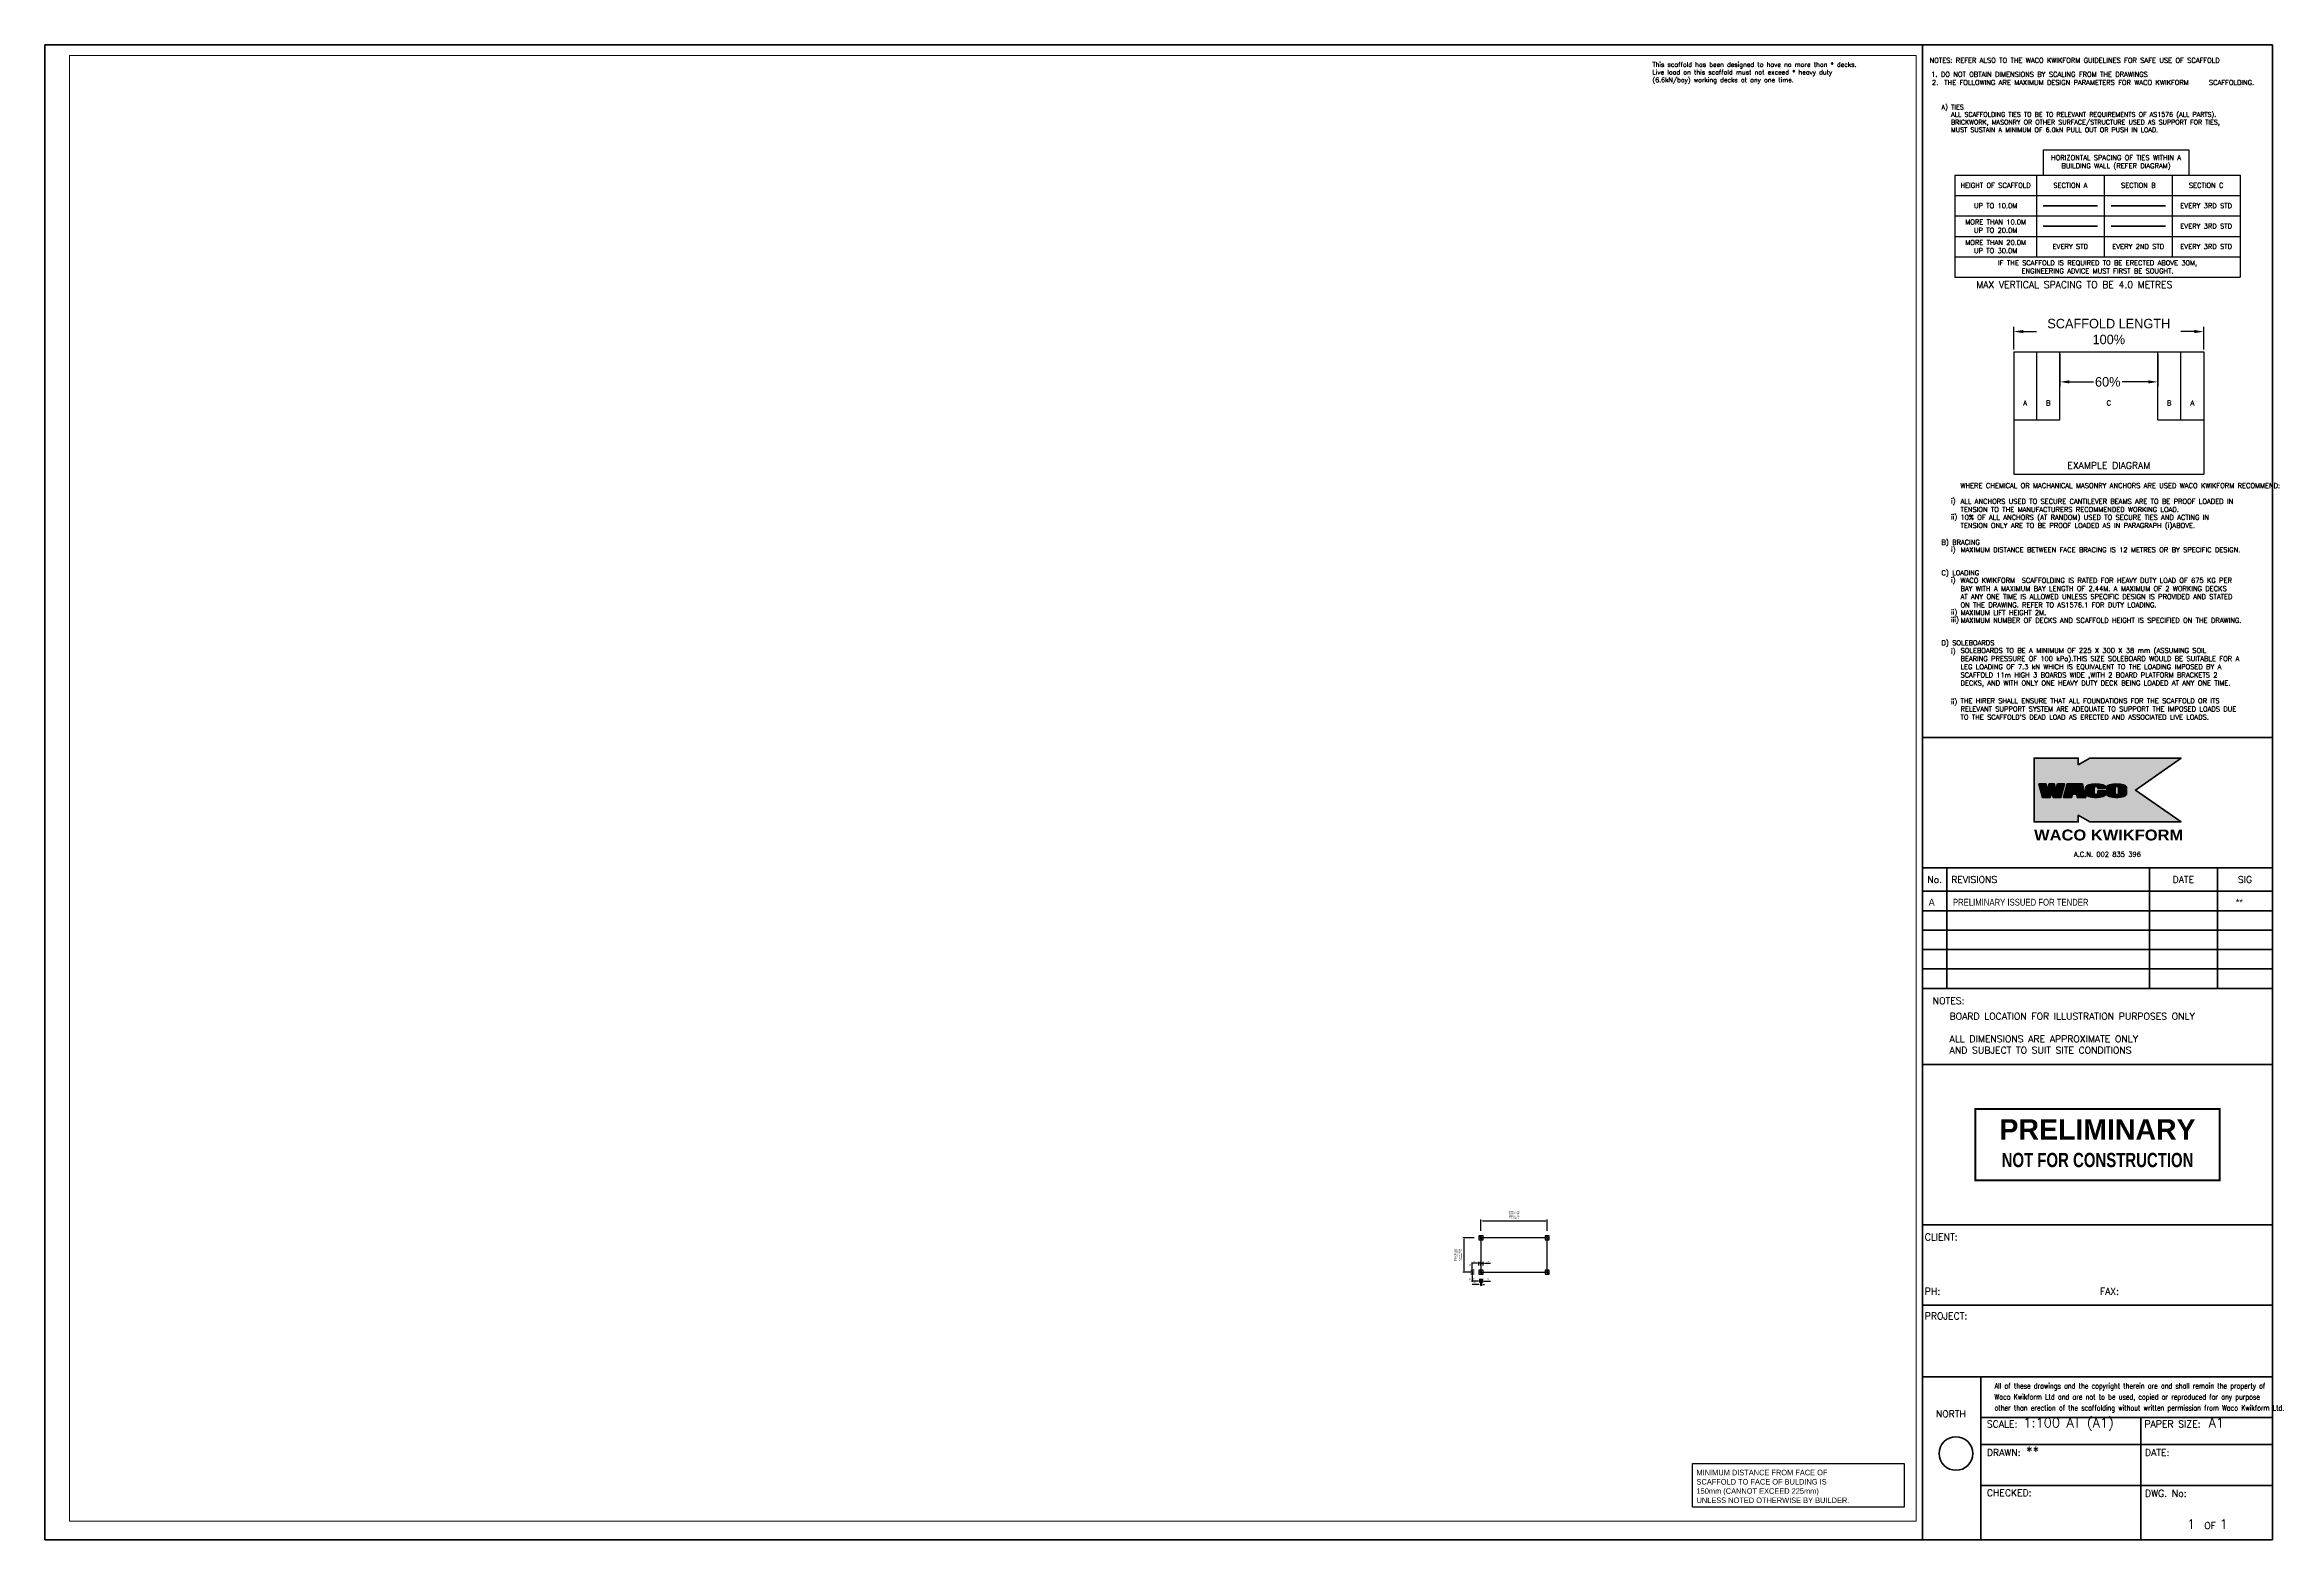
# Paper-space layout 'WACO Kwikform A1 Drawing Sheet' of a CAD drawing. Header units: millimetres. Extents: x 0 to 822, y 0 to 550.
# The model-space entities are those that its viewports show. They can reach past a viewport. Long polylines and large blocks are cut down to what shows.
import ezdxf
from ezdxf.enums import TextEntityAlignment as Align

# ---------------------------------------------------------------- set-up
doc = ezdxf.new("R2010")
doc.units = ezdxf.units.MM
doc.header["$PDMODE"] = 34
doc.header["$PDSIZE"] = -10
doc.linetypes.add('KwikScaf_DASHED', pattern=[3.75, 2.5, -1.25])
doc.layers.get('0').update_dxf_attribs({"linetype": 'CONTINUOUS'})
doc.layers.get('Defpoints').update_dxf_attribs({"linetype": 'CONTINUOUS'})
for name, color, linetype in [('DISTANCE', 3, 'CONTINUOUS'), ('PRELIMINARY', 7, 'CONTINUOUS'), ('RED', 8, 'CONTINUOUS')]:
    doc.layers.add(name, color=color, linetype=linetype)
for name, color, linetype, lineweight in [('Sheet 018', 10, 'CONTINUOUS', 18), ('Sheet 025', 7, 'CONTINUOUS', 25), ('Sheet 035', 5, 'CONTINUOUS', 35), ('Sheet 050', 130, 'CONTINUOUS', 50), ('Sheet 070', 180, 'CONTINUOUS', 70)]:
    doc.layers.add(name, color=color, linetype=linetype, lineweight=lineweight)
doc.layers.add('Viewport', color=7, linetype='CONTINUOUS', plot=False)
doc.styles.add('ARCH', font='archd.shx', dxfattribs={"height": 250})
doc.styles.add('ROMANS', font='romans')
doc.styles.add('STAMP', font='ARIALBD.TTF')
doc.styles.add('WACO', font='ariblk.TTF')
doc.dimstyles.new('ISO-25', dxfattribs={"dimscale": 0, "dimtxt": 250, "dimasz": 250, "dimexe": 125, "dimexo": 125, "dimgap": 125, "dimtad": 1, "dimdec": 0, "dimdsep": 46, "dimtxsty": 'Standard', "dimcen": 250, "dimclrd": 256, "dimclre": 256, "dimclrt": 256, "dimazin": 0, "dimtfac": 1, "dimtdec": 0, "dimtmove": 0, "dimatfit": 3, "dimfxl": 1, "dimlwd": -1, "dimlwe": -1, "dimarcsym": 0})
doc.dimstyles.new('ISO-35', dxfattribs={"dimscale": 0, "dimtxt": 3.5, "dimasz": 3.5, "dimexe": 1.75, "dimexo": 0.875, "dimgap": 0.875, "dimtad": 1, "dimdsep": 46, "dimtxsty": 'Standard', "dimcen": 3.5, "dimadec": 0, "dimazin": 0, "dimtfac": 1, "dimtmove": 2, "dimatfit": 3, "dimfxl": 1, "dimtolj": 1, "dimtzin": 0, "dimarcsym": 0})
pattern_1 = [(0, (0, 0), (0, 0.174625), [0.127, -0.047625]), (90, (0, 0), (-0.174625, 1e-17), [0.127, -0.047625])]

# ---------------------------------------------------------------- blocks, each defined once
blk = doc.blocks.new('REVDES')
at = {"style": 'ARCH'}
for tag, p in [('01', (2.31, 1.87)), ('03', (87.68, 1.87)), ('04', (115.37, 1.87))]:
    blk.add_attdef(tag, p, '', height=2.5, dxfattribs=at)
at = {"style": 'ARCH', "width": 0.85}
blk.add_attdef('02', (11.25, 1.87), '', height=2.5, dxfattribs=at)
blk = doc.blocks.new('PREL')
at = {"layer": 'RED', "const_width": 100}
blk.add_lwpolyline([(6000, 1750), (-6000, 1750), (-6000, -1750), (6000, -1750)], close=True, dxfattribs=at)
at = {"layer": 'RED', "style": 'STAMP'}
blk.add_text('PRELIMINARY', height=1000, dxfattribs=at).set_placement((0, 750), align=Align.MIDDLE)
at = {"layer": 'RED', "style": 'STAMP', "width": 0.75}
blk.add_text('NOT FOR CONSTRUCTION', height=700, dxfattribs=at).set_placement((0, -750), align=Align.MIDDLE)
blk = doc.blocks.new('*D29')
at = {"color": 0, "lineweight": -2}
for p, q in [((724.69, 437.85), (724.69, 446.22)), ((728.19, 444.47), (733.14, 444.47)), ((791.19, 444.47), (786.23, 444.47)), ((794.69, 437.85), (794.69, 446.22))]:
    blk.add_line(p, q, dxfattribs=at)
at = {"color": 0}
for points in [[(728.19, 445.06), (728.19, 443.89), (724.69, 444.47)], [(791.19, 445.06), (791.19, 443.89), (794.69, 444.47)]]:
    blk.add_solid(points, dxfattribs=at)
at = {"layer": 'Defpoints', "color": 0}
for p in [(794.69, 444.47), (724.69, 436.98), (794.69, 436.98)]:
    blk.add_point(p, dxfattribs=at)
at = {"color": 0, "insert": (759.69, 444.47), "char_height": 3.5, "attachment_point": 5}
blk.add_mtext('\\A1;SCAFFOLD LENGTH\\P100%', dxfattribs=at)
blk = doc.blocks.new('*D30')
at = {"color": 0, "lineweight": -2}
for p, q in [((741.69, 436.1), (741.69, 424.21)), ((777.69, 436.1), (777.69, 424.21)), ((745.19, 425.96), (754.05, 425.96)), ((774.19, 425.96), (764.55, 425.96))]:
    blk.add_line(p, q, dxfattribs=at)
at = {"color": 0}
for points in [[(745.19, 426.54), (745.19, 425.38), (741.69, 425.96)], [(774.19, 426.54), (774.19, 425.38), (777.69, 425.96)]]:
    blk.add_solid(points, dxfattribs=at)
at = {"layer": 'Defpoints', "color": 0}
for p in [(741.69, 436.98), (777.69, 436.98), (777.69, 425.96)]:
    blk.add_point(p, dxfattribs=at)
at = {"color": 0, "insert": (759.3, 425.96), "char_height": 3.5, "attachment_point": 5}
blk.add_mtext('\\A1;60%', dxfattribs=at)
blk = doc.blocks.new('REVISED TITLE')
at = {"layer": 'Sheet 025', "style": 'ROMANS'}
for s, p in [('CLIENT:', (-128.05, 110.15)), ('PH:', (-128.05, 90.15)), ('FAX:', (-63.6, 90.15)), ('PROJECT:', (-128.05, 81.06)), ('SCALE:', (-105.19, 41.33)), ('PAPER SIZE:', (-47.19, 41.33)), ('DRAWN:', (-105.19, 30.85)), ('DATE:', (-46.99, 30.85)), ('CHECKED:', (-105.19, 16.04)), ('DWG. No:', (-46.99, 15.86)), ('OF', (-25.18, 3.98))]:
    blk.add_text(s, height=2.5, dxfattribs=at).set_placement(p)
at = {"layer": 'Sheet 035', "style": 'ROMANS'}
for tag, p in [('CLIENT_CONTACT', (-110.61, 110.15)), ('COMPANY', (-110.61, 105.15)), ('ADDRESS_STREET', (-110.61, 100.15)), ('CITY', (-110.61, 95.15)), ('PHONE_NO.', (-110.61, 90.15)), ('FAX_NO.', (-46.16, 90.15)), ('PROJECT_TITLE:', (-110.61, 81.06)), ('PROJECT_DESCRIPTION', (-110.61, 76.06)), ('PROJECT_DESCRIPTION_2', (-110.61, 71.06)), ('PROJECT_DESCRIPTION_3', (-110.61, 66.06)), ('PROJECT_DESCRIPTION_4', (-110.61, 61.06)), ('SCALE', (-91.76, 41.33)), ('PAPER_SIZE', (-23.56, 41.33)), ('DRAFTSMAN', (-90.76, 30.85)), ('DATE', (-35.55, 30.85)), ('DWG_NO', (-46.15, 9.93))]:
    blk.add_attdef(tag, p, '', height=3.5, dxfattribs=at)
for tag, p in [('PAGE_NO.', (-30.05, 3.98)), ('OF_PAGES.', (-18.05, 3.98))]:
    blk.add_attdef(tag, text='', height=3.5, dxfattribs=at).set_placement(p, align=Align.CENTER)
blk = doc.blocks.new('WACO LOGO')
h = blk.add_hatch()
h.set_pattern_fill('ANGLE', color=140, scale=0.025, style=0)
h.set_pattern_definition(pattern_1)
h.paths.add_polyline_path([(493.69, 275.27), (494.27, 273.1), (497.09, 273.1), (498.42, 278.06), (495.82, 278.06), (495.23, 275.87), (494.64, 278.06), (492.73, 278.06), (492.14, 275.87), (491.55, 278.06), (488.96, 278.06), (490.29, 273.1), (493.11, 273.1)])
h = blk.add_hatch()
h.set_pattern_fill('ANGLE', color=140, scale=0.025, style=0)
h.set_pattern_definition(pattern_1)
h.paths.add_polyline_path([(504.96, 278.06), (499.32, 278.06), (497.99, 273.1), (501.01, 273.1), (501.33, 274.31), (502.79, 274.31), (503.11, 273.1), (506.29, 273.1)])
h.paths.add_polyline_path([(502.14, 276.71), (502.6, 274.99), (501.68, 274.99)], flags=16)
h = blk.add_hatch()
h.set_pattern_fill('ANGLE', color=140, scale=0.025, style=0)
h.set_pattern_definition(pattern_1)
edge = h.paths.add_edge_path()
edge.add_ellipse((509.97, 276.84), major_axis=(-0.658, 0), ratio=0.455652, start_angle=180, end_angle=360, ccw=False)
edge.add_line((510.63, 276.84), (510.63, 276.42))
edge.add_line((510.63, 276.42), (513.49, 276.42))
edge.add_line((513.49, 276.42), (513.49, 276.96))
edge.add_ellipse((509.88, 276.96), major_axis=(-3.61, 0), ratio=0.304653, start_angle=180, end_angle=360)
edge.add_line((506.27, 276.96), (506.27, 274.2))
edge.add_ellipse((509.88, 274.2), major_axis=(-3.61, 0), ratio=0.304653, start_angle=0, end_angle=180)
edge.add_line((513.49, 274.2), (513.49, 275.5))
edge.add_line((513.49, 275.5), (510.63, 275.5))
edge.add_line((510.63, 275.5), (510.63, 274.44))
edge.add_ellipse((509.97, 274.48), major_axis=(-0.658, 0), ratio=0.455652, start_angle=0, end_angle=180, ccw=False)
edge.add_line((509.31, 274.48), (509.31, 276.88))
h = blk.add_hatch()
h.set_pattern_fill('ANGLE', color=140, scale=0.025, style=0)
h.set_pattern_definition(pattern_1)
edge = h.paths.add_edge_path()
edge.add_ellipse((517.56, 276.96), major_axis=(-3.61, 0), ratio=0.304653, start_angle=180, end_angle=360)
edge.add_line((513.95, 276.96), (513.95, 274.2))
edge.add_ellipse((517.56, 274.2), major_axis=(-3.61, 0), ratio=0.304653, start_angle=0, end_angle=180)
edge.add_line((521.17, 274.2), (521.17, 276.96))
edge = h.paths.add_edge_path(flags=16)
edge.add_ellipse((517.65, 276.84), major_axis=(-0.658, 0), ratio=0.455652, start_angle=180, end_angle=360, ccw=False)
edge.add_line((518.31, 276.84), (518.31, 274.44))
edge.add_ellipse((517.65, 274.48), major_axis=(-0.658, 0), ratio=0.455652, start_angle=0, end_angle=180, ccw=False)
edge.add_line((517, 274.48), (517, 276.88))
at = {"layer": 'Sheet 070'}
h = blk.add_hatch(color=51, dxfattribs=at)
h.paths.add_polyline_path([(501.68, 274.99), (502.6, 274.99), (502.14, 276.71)], flags=0)
h.paths.add_polyline_path([(506.29, 273.1), (504.96, 278.06), (499.32, 278.06), (497.99, 273.1), (501.01, 273.1), (501.33, 274.31), (502.79, 274.31), (503.11, 273.1)], flags=16)
h.paths.add_polyline_path([(490.29, 273.1), (488.96, 278.06), (491.55, 278.06), (492.14, 275.87), (492.73, 278.06), (494.64, 278.06), (495.23, 275.87), (495.82, 278.06), (498.42, 278.06), (497.09, 273.1), (494.27, 273.1), (493.69, 275.27), (493.11, 273.1)], flags=16)
h.paths.add_polyline_path([(503.44, 285.06), (503.44, 287.56), (487.19, 287.56), (487.19, 264.06), (503.44, 264.06), (503.44, 266.56), (507.77, 264.06), (541.27, 264.06), (524.49, 275.81), (541.27, 287.56), (507.77, 287.56)])
edge = h.paths.add_edge_path(flags=16)
edge.add_line((510.63, 274.48), (510.63, 275.5))
edge.add_line((510.63, 275.5), (513.49, 275.5))
edge.add_line((513.49, 275.5), (513.49, 274.2))
edge.add_ellipse((509.88, 274.2), major_axis=(-3.61, 0), ratio=0.304653, start_angle=0, end_angle=180, ccw=False)
edge.add_line((506.27, 274.2), (506.27, 276.96))
edge.add_ellipse((509.88, 276.96), major_axis=(-3.61, 0), ratio=0.304653, start_angle=180, end_angle=360, ccw=False)
edge.add_line((513.49, 276.96), (513.49, 276.42))
edge.add_line((513.49, 276.42), (510.63, 276.42))
edge.add_line((510.63, 276.42), (510.63, 276.84))
edge.add_ellipse((509.97, 276.84), major_axis=(-0.658, 0), ratio=0.455652, start_angle=180, end_angle=360)
edge.add_line((509.31, 276.84), (509.31, 274.48))
edge.add_ellipse((509.97, 274.48), major_axis=(-0.658, 0), ratio=0.455652, start_angle=0, end_angle=180)
edge = h.paths.add_edge_path(flags=16)
edge.add_ellipse((517.56, 274.2), major_axis=(-3.61, 0), ratio=0.304653, start_angle=0, end_angle=180, ccw=False)
edge.add_line((513.95, 274.2), (513.95, 276.96))
edge.add_ellipse((517.56, 276.96), major_axis=(-3.61, 0), ratio=0.304653, start_angle=180, end_angle=360, ccw=False)
edge.add_line((521.17, 276.96), (521.17, 274.2))
edge = h.paths.add_edge_path(flags=0)
edge.add_line((517, 276.84), (517, 274.48))
edge.add_ellipse((517.65, 274.48), major_axis=(-0.658, 0), ratio=0.455652, start_angle=0, end_angle=180)
edge.add_line((518.31, 274.48), (518.31, 276.84))
edge.add_ellipse((517.65, 276.84), major_axis=(-0.658, 0), ratio=0.455652, start_angle=180, end_angle=360)
for p, q in [((506.27, 276.96), (506.27, 274.2)), ((509.31, 276.84), (509.31, 274.48)), ((510.63, 276.84), (510.63, 276.42)), ((510.63, 276.42), (513.49, 276.42)), ((513.49, 276.42), (513.49, 276.96)), ((513.95, 276.96), (513.95, 274.2)), ((517, 276.84), (517, 274.48)), ((518.31, 276.84), (518.31, 274.48)), ((521.17, 274.2), (521.17, 276.96))]:
    blk.add_line(p, q, dxfattribs=at)
at = {"layer": 'Sheet 070', "color": 7}
blk.add_lwpolyline([(503.44, 285.06), (503.44, 287.56), (487.19, 287.56), (487.19, 264.06), (503.44, 264.06), (503.44, 266.56), (507.77, 264.06), (541.27, 264.06), (524.49, 275.81), (541.27, 287.56), (507.77, 287.56)], close=True, dxfattribs=at)
at = {"layer": 'Sheet 070'}
for points in [[(490.29, 273.1), (488.96, 278.06), (491.55, 278.06), (492.14, 275.87), (492.73, 278.06), (494.64, 278.06), (495.23, 275.87), (495.82, 278.06), (498.42, 278.06), (497.09, 273.1), (494.27, 273.1), (493.69, 275.27), (493.11, 273.1), (490.29, 273.1)], [(506.29, 273.1), (504.96, 278.06), (499.32, 278.06), (497.99, 273.1), (501.01, 273.1), (501.33, 274.31), (502.79, 274.31), (503.11, 273.1)], [(501.68, 274.99), (502.6, 274.99), (502.14, 276.71)]]:
    blk.add_lwpolyline(points, close=True, dxfattribs=at)
blk.add_lwpolyline([(510.63, 274.48), (510.63, 275.5), (513.49, 275.5), (513.49, 274.2)], dxfattribs=at)
for centre, major_axis, ratio in [((509.88, 276.96), (-3.61, 0), 0.304653), ((509.97, 276.84), (-0.658, 0), 0.455652), ((517.56, 276.96), (-3.61, 0), 0.304653), ((517.65, 276.84), (-0.658, 0), 0.455652)]:
    blk.add_ellipse(centre, major_axis=major_axis, ratio=ratio, start_param=3.141593, end_param=6.283185, dxfattribs=at)
at = {"layer": 'Sheet 070', "extrusion": (0, 0, -1)}
for centre, major_axis, ratio in [((509.88, 274.2), (-3.61, 0), 0.304653), ((509.97, 274.48), (-0.658, 0), 0.455652), ((517.56, 274.2), (-3.61, 0), 0.304653), ((517.65, 274.48), (-0.658, 0), 0.455652)]:
    blk.add_ellipse(centre, major_axis=major_axis, ratio=ratio, start_param=3.141593, end_param=6.283185, dxfattribs=at)
blk = doc.blocks.new('*D39')
for p, q in [((47707, 8018), (47286, 8018)), ((47336, 6802), (47336, 7968)), ((47707, 6752), (47286, 6752))]:
    blk.add_line(p, q)
for points in [[(47328, 7968), (47344, 7968), (47336, 8018)], [(47328, 6802), (47344, 6802), (47336, 6752)]]:
    blk.add_solid(points)
at = {"layer": 'Defpoints', "color": 0}
for p in [(47336, 8018), (47757, 8018), (47757, 6752)]:
    blk.add_point(p, dxfattribs=at)
at = {"insert": (47116, 7385), "char_height": 100, "attachment_point": 5, "rotation": 90}
blk.add_mtext('{\\H0.48x;10 Boards 2438\\P7 Boards 1825\\P5 Boards 1266\\P3 Boards 758}', dxfattribs=at)
blk = doc.blocks.new('*D40')
for p, q in [((47957, 8268), (47957, 8689)), ((48007, 8639), (50345, 8639)), ((50395, 8268), (50395, 8689))]:
    blk.add_line(p, q)
for points in [[(48007, 8647), (48007, 8631), (47957, 8639)], [(50345, 8647), (50345, 8631), (50395, 8639)]]:
    blk.add_solid(points)
at = {"layer": 'Defpoints', "color": 0}
for p in [(50395, 8639), (47957, 8218), (50395, 8218)]:
    blk.add_point(p, dxfattribs=at)
at = {"insert": (49176, 8859), "char_height": 100, "attachment_point": 5}
blk.add_mtext('{\\H0.48x;2438 Centers\\P1825 Centers\\P1266 Centers\\P758 Centers}', dxfattribs=at)
blk = doc.blocks.new('*D41')
for p, q in [((47907, 7080), (47857, 7080)), ((47957, 7002), (47957, 7130)), ((47957, 7080), (48032, 7080)), ((48032, 7002), (48032, 7130)), ((48082, 7080), (48312, 7080))]:
    blk.add_line(p, q)
for points in [[(47907, 7088), (47907, 7071), (47957, 7080)], [(48082, 7088), (48082, 7071), (48032, 7080)]]:
    blk.add_solid(points)
at = {"layer": 'Defpoints', "color": 0}
for p in [(47957, 6952), (48032, 7080), (48032, 6952)]:
    blk.add_point(p, dxfattribs=at)
at = {"insert": (48222, 7154), "char_height": 100, "attachment_point": 5}
blk.add_mtext('{\\H0.48x;75}', dxfattribs=at)
blk = doc.blocks.new('*D42')
for p, q in [((47832, 7080), (47602, 7080)), ((47882, 7002), (47882, 7130)), ((47957, 7080), (47882, 7080)), ((47957, 7002), (47957, 7130)), ((48007, 7080), (48057, 7080))]:
    blk.add_line(p, q)
for points in [[(47832, 7088), (47832, 7071), (47882, 7080)], [(48007, 7088), (48007, 7071), (47957, 7080)]]:
    blk.add_solid(points)
at = {"layer": 'Defpoints', "color": 0}
for p in [(47882, 7080), (47882, 6952), (47957, 6952)]:
    blk.add_point(p, dxfattribs=at)
at = {"insert": (47692, 7154), "char_height": 100, "attachment_point": 5}
blk.add_mtext('{\\H0.48x;75}', dxfattribs=at)
blk = doc.blocks.new('*D43')
for p, q in [((47707, 6827), (47579, 6827)), ((47707, 6752), (47579, 6752)), ((47629, 6877), (47629, 7107)), ((47629, 6752), (47629, 6827)), ((47629, 6702), (47629, 6652))]:
    blk.add_line(p, q)
for points in [[(47621, 6877), (47638, 6877), (47629, 6827)], [(47621, 6702), (47638, 6702), (47629, 6752)]]:
    blk.add_solid(points)
at = {"layer": 'Defpoints', "color": 0}
for p in [(47629, 6827), (47757, 6827), (47757, 6752)]:
    blk.add_point(p, dxfattribs=at)
at = {"insert": (47555, 7017), "char_height": 100, "attachment_point": 5, "rotation": 90}
blk.add_mtext('{\\H0.48x;75}', dxfattribs=at)
blk = doc.blocks.new('*D44')
for p, q in [((47707, 6752), (47579, 6752)), ((47707, 6677), (47579, 6677)), ((47629, 6802), (47629, 6852)), ((47629, 6752), (47629, 6677)), ((47629, 6627), (47629, 6397))]:
    blk.add_line(p, q)
for points in [[(47621, 6802), (47638, 6802), (47629, 6752)], [(47621, 6627), (47638, 6627), (47629, 6677)]]:
    blk.add_solid(points)
at = {"layer": 'Defpoints', "color": 0}
for p in [(47629, 6677), (47757, 6752), (47757, 6677)]:
    blk.add_point(p, dxfattribs=at)
at = {"insert": (47555, 6487), "char_height": 100, "attachment_point": 5, "rotation": 90}
blk.add_mtext('{\\H0.48x;75}', dxfattribs=at)
blk = doc.blocks.new('*D45')
for p, q in [((47931, 6425), (47881, 6425)), ((47981, 6502), (47981, 6375)), ((47981, 6425), (48008, 6425)), ((48008, 6502), (48008, 6375)), ((48058, 6425), (48308, 6425))]:
    blk.add_line(p, q)
for points in [[(47931, 6433), (47931, 6416), (47981, 6425)], [(48058, 6433), (48058, 6416), (48008, 6425)]]:
    blk.add_solid(points)
at = {"layer": 'Defpoints', "color": 0}
for p in [(47981, 6552), (48008, 6552), (48008, 6425)]:
    blk.add_point(p, dxfattribs=at)
at = {"insert": (48222, 6499), "char_height": 100, "attachment_point": 5}
blk.add_mtext('{\\H0.48x;30}', dxfattribs=at)
blk = doc.blocks.new('*D46')
for p, q in [((47853, 6425), (47606, 6425)), ((47903, 6502), (47903, 6375)), ((47933, 6425), (47903, 6425)), ((47933, 6501), (47933, 6375)), ((47983, 6425), (48033, 6425))]:
    blk.add_line(p, q)
for points in [[(47853, 6433), (47853, 6416), (47903, 6425)], [(47983, 6433), (47983, 6416), (47933, 6425)]]:
    blk.add_solid(points)
at = {"layer": 'Defpoints', "color": 0}
for p in [(47903, 6552), (47903, 6425), (47933, 6551)]:
    blk.add_point(p, dxfattribs=at)
at = {"insert": (47692, 6499), "char_height": 100, "attachment_point": 5}
blk.add_mtext('{\\H0.48x;30}', dxfattribs=at)
blk = doc.blocks.new('*D47')
for p, q in [((47883, 6297), (47632, 6297)), ((47933, 6375), (47933, 6247)), ((47981, 6297), (47933, 6297)), ((47981, 6374), (47981, 6247)), ((48031, 6297), (48081, 6297))]:
    blk.add_line(p, q)
for points in [[(47883, 6306), (47883, 6289), (47933, 6297)], [(48031, 6306), (48031, 6289), (47981, 6297)]]:
    blk.add_solid(points)
at = {"layer": 'Defpoints', "color": 0}
for p in [(47933, 6425), (47933, 6297), (47981, 6424)]:
    blk.add_point(p, dxfattribs=at)
at = {"insert": (47722, 6371), "char_height": 100, "attachment_point": 5}
blk.add_mtext('{\\H0.48x;48}', dxfattribs=at)

msp = doc.modelspace()

# ---------------------------------------------------------------- linework, layer by layer
for p, q in [((47937.4, 8032.4), (47905.7, 8022.8)), ((47937.4, 8003.8), (47905.7, 8013.4)), ((47942.3, 8037.4), (47952, 8069)), ((47942.3, 7998.9), (47952, 7967.2)), ((47971, 8037.4), (47961.3, 8069)), ((47971, 7998.9), (47961.3, 7967.2)), ((47975.9, 8032.4), (48007.6, 8022.8)), ((47975.9, 8003.8), (48007.6, 8013.4)), ((50375.4, 8032.4), (50343.7, 8022.8)), ((50375.4, 8003.8), (50343.7, 8013.4)), ((50380.3, 8037.4), (50390, 8069)), ((50380.3, 7998.9), (50390, 7967.2)), ((50409, 8037.4), (50399.3, 8069)), ((50409, 7998.9), (50399.3, 7967.2)), ((50413.9, 8032.4), (50445.6, 8022.8)), ((50413.9, 8003.8), (50445.6, 8013.4)), ((47937.4, 6766.4), (47905.7, 6756.8)), ((47937.4, 6737.8), (47905.7, 6747.4)), ((47942.3, 6771.4), (47952, 6803)), ((47942.3, 6732.9), (47952, 6701.2)), ((47971, 6771.4), (47961.3, 6803)), ((47971, 6732.9), (47961.3, 6701.2)), ((47975.9, 6766.4), (48007.6, 6756.8)), ((47975.9, 6737.8), (48007.6, 6747.4)), ((50375.4, 6766.4), (50343.7, 6756.8)), ((50375.4, 6737.8), (50343.7, 6747.4)), ((50380.3, 6771.4), (50390, 6803)), ((50380.3, 6732.9), (50390, 6701.2)), ((50409, 6771.4), (50399.3, 6803)), ((50409, 6732.9), (50399.3, 6701.2)), ((50413.9, 6766.4), (50445.6, 6756.8)), ((50413.9, 6737.8), (50445.6, 6747.4))]:
    msp.add_line(p, q)
for points in [[(47881.6, 7943.1), (48031.6, 7943.1), (48031.6, 8093.1), (47881.6, 8093.1)], [(50319.6, 7943.1), (50469.6, 7943.1), (50469.6, 8093.1), (50319.6, 8093.1)], [(47881.6, 6677.1), (48031.6, 6677.1), (48031.6, 6827.1), (47881.6, 6827.1)], [(50319.6, 6677.1), (50469.6, 6677.1), (50469.6, 6827.1), (50319.6, 6827.1)]]:
    msp.add_lwpolyline(points, close=True)
at = {"linetype": 'KwikScaf_DASHED'}
msp.add_lwpolyline([(47956.6, 8018.1), (47956.6, 6752.1), (50394.6, 6752.1), (50394.6, 8018.1)], close=True, dxfattribs=at)
for centre in [(47956.6, 8018.1), (50394.6, 8018.1), (47956.6, 6752.1), (50394.6, 6752.1)]:
    msp.add_circle(centre, 24)
for centre, start, end in [((47907.5, 8018.1), 110.907045, 249.092955), ((47956.6, 8067.2), 20.907045, 159.092955), ((47956.6, 7969), 200.907045, 339.092955), ((48005.8, 8018.1), 290.907045, 69.092955), ((50345.5, 8018.1), 110.907045, 249.092955), ((50394.6, 8067.2), 20.907045, 159.092955), ((50394.6, 7969), 200.907045, 339.092955), ((50443.8, 8018.1), 290.907045, 69.092955), ((47907.5, 6752.1), 110.907045, 249.092955), ((47956.6, 6801.2), 20.907045, 159.092955), ((47956.6, 6703), 200.907045, 339.092955), ((48005.8, 6752.1), 290.907045, 69.092955), ((50345.5, 6752.1), 110.907045, 249.092955), ((50394.6, 6801.2), 20.907045, 159.092955), ((50394.6, 6703), 200.907045, 339.092955), ((50443.8, 6752.1), 290.907045, 69.092955)]:
    msp.add_arc(centre, 5, start, end)

# ---------------------------------------------------------------- dimensions: what is measured, and where the dimension line sits
dim = msp.add_linear_dim(base=(50394.6, 8638.9), p1=(47956.6, 8218.1), p2=(50394.6, 8218.1), text='{\\H0.48x;2438 Centers\\P1825 Centers\\P1266 Centers\\P758 Centers}', dimstyle='ISO-25', override={"dimscale": 1, "dimtxt": 100, "dimasz": 50, "dimexe": 50, "dimexo": 50, "dimgap": 50})
dim.commit()
dim.dimension.update_dxf_attribs({"geometry": '*D40', "text_midpoint": (49175.6, 8858.9)})
dim = msp.add_linear_dim(base=(47335.9, 8018.1), p1=(47756.6, 6752.1), p2=(47756.6, 8018.1), angle=90, text='{\\H0.48x;10 Boards 2438\\P7 Boards 1825\\P5 Boards 1266\\P3 Boards 758}', dimstyle='ISO-25', override={"dimscale": 1, "dimtxt": 100, "dimasz": 50, "dimexe": 50, "dimexo": 50, "dimgap": 50})
dim.commit()
dim.dimension.update_dxf_attribs({"geometry": '*D39', "text_midpoint": (47115.9, 7385.1)})
for base, p1, p2, angle, text, picture, middle in [((47629.2, 6827.1), (47756.6, 6752.1), (47756.6, 6827.1), 90, '{\\H0.48x;75}', '*D43', (47629.2, 7017.1)), ((47629.2, 6677.1), (47756.6, 6752.1), (47756.6, 6677.1), 270, '{\\H0.48x;75}', '*D44', (47629.2, 6487.1)), ((47881.6, 7079.5), (47956.6, 6952.1), (47881.6, 6952.1), 180, '{\\H0.48x;75}', '*D42', (47691.6, 7079.5)), ((47902.5, 6424.7), (47932.6, 6551.2), (47902.5, 6552.1), 180, '{\\H0.48x;30}', '*D46', (47691.6, 6424.7)), ((47932.6, 6297.3), (47980.6, 6423.8), (47932.6, 6424.7), 180, '{\\H0.48x;48}', '*D47', (47721.8, 6297.3))]:
    dim = msp.add_linear_dim(base=base, p1=p1, p2=p2, angle=angle, text=text, dimstyle='ISO-25', override={"dimscale": 1, "dimtxt": 100, "dimasz": 50, "dimexe": 50, "dimexo": 50, "dimgap": 50})
    dim.commit()
    dim.dimension.update_dxf_attribs({"geometry": picture, "text_midpoint": middle, "dimtype": 160})
for base, p1, p2, text, picture, middle in [((48031.6, 7079.5), (47956.6, 6952.1), (48031.6, 6952.1), '{\\H0.48x;75}', '*D41', (48221.6, 7079.5)), ((48007.6, 6424.7), (47980.6, 6552.1), (48007.6, 6552.1), '{\\H0.48x;30}', '*D45', (48221.6, 6424.7))]:
    dim = msp.add_linear_dim(base=base, p1=p1, p2=p2, text=text, dimstyle='ISO-25', override={"dimscale": 1, "dimtxt": 100, "dimasz": 50, "dimexe": 50, "dimexo": 50, "dimgap": 50})
    dim.commit()
    dim.dimension.update_dxf_attribs({"geometry": picture, "text_midpoint": middle, "dimtype": 160})

psp = doc.layouts.new('WACO Kwikform A1 Drawing Sheet')

# ---------------------------------------------------------------- linework, layer by layer
at = {"layer": 'DISTANCE'}
psp.add_lwpolyline([(606.423, 28.066), (684.365, 28.066), (684.365, 11.949), (606.423, 11.949)], close=True, dxfattribs=at)
at = {"layer": 'Sheet 025', "color": 7}
for p, q in [((735.533, 511.3), (789.189, 511.3)), ((735.533, 511.3), (735.533, 502.002)), ((789.189, 511.3), (789.189, 502.002)), ((703.04, 502.002), (808.04, 502.002)), ((703.04, 502.002), (703.04, 464.502)), ((733.04, 502.002), (733.04, 472.002)), ((758.04, 502.002), (758.04, 472.002)), ((783.04, 502.002), (783.04, 472.002)), ((808.04, 502.002), (808.04, 464.502)), ((703.04, 494.502), (808.04, 494.502)), ((703.04, 487.002), (808.04, 487.002)), ((703.04, 479.502), (808.04, 479.502)), ((703.04, 472.002), (808.04, 472.002)), ((703.04, 464.502), (808.04, 464.502)), ((724.685, 436.977), (724.685, 391.977)), ((724.685, 436.977), (794.685, 436.977)), ((733.185, 411.977), (733.185, 436.977)), ((741.685, 411.977), (741.685, 436.977)), ((777.685, 411.977), (777.685, 436.977)), ((786.185, 411.977), (786.185, 436.977)), ((794.685, 436.977), (794.685, 391.977)), ((724.685, 411.977), (741.685, 411.977)), ((777.685, 411.977), (794.685, 411.977)), ((724.685, 391.977), (794.685, 391.977))]:
    psp.add_line(p, q, dxfattribs=at)
at = {"layer": 'Sheet 050', "color": 7}
for p, q in [((700.13, 202.862), (700.13, 247.241)), ((774.636, 202.862), (774.636, 247.241)), ((799.636, 202.862), (799.636, 247.241)), ((691.08, 238.562), (820, 238.562)), ((691.08, 231.422), (820, 231.422)), ((691.08, 224.282), (820, 224.282)), ((691.08, 217.142), (820, 217.142)), ((691.08, 210.002), (820, 210.002)), ((712.537, 45), (820, 45)), ((771.5, 0), (771.5, 45)), ((712.537, 35), (820, 35)), ((712.537, 20), (820, 20))]:
    psp.add_line(p, q, dxfattribs=at)
at = {"layer": 'Sheet 070', "color": 7}
for p, q in [((0, 550), (820, 550)), ((0, 0), (0, 550)), ((691.08, 550), (691.08, 0)), ((820, 550), (820, 0)), ((735.54, 490.752), (755.54, 490.752)), ((760.54, 490.752), (780.54, 490.752)), ((735.54, 483.252), (755.54, 483.252)), ((760.54, 483.252), (780.54, 483.252)), ((691.08, 295.143), (820, 295.143)), ((691.08, 247.241), (820, 247.241)), ((691.08, 202.862), (820, 202.862)), ((691.08, 174.812), (820, 174.812)), ((691.095, 115.865), (820, 115.865)), ((691.095, 86.347), (820, 86.347)), ((691.08, 60), (820, 60)), ((712.537, -0.18), (712.537, 59.82)), ((820, 0), (0, 0))]:
    psp.add_line(p, q, dxfattribs=at)
psp.add_circle((703.412, 31.743), 6.188, dxfattribs=at)

# ---------------------------------------------------------------- block references
psp.add_blockref('WACO LOGO', (245, 0))
at = {"color": 7}
ref = psp.add_blockref('REVDES', (691.08, 231.422), dxfattribs=at)
ref.add_attrib('01', 'A', (693.387, 233.295), dxfattribs={"height": 2.5, "style": 'ARCH'})
ref.add_attrib('02', 'PRELIMINARY ISSUED FOR TENDER', (702.328, 233.295), dxfattribs={"height": 2.5, "style": 'ARCH', "width": 0.85})
ref.add_attrib('04', '**', (806.452, 233.295), dxfattribs={"height": 2.5, "style": 'ARCH'})
psp.add_blockref('REVISED TITLE', (820, 0)).add_auto_attribs({'SCALE': '1:100 AT (A1)', 'PAPER_SIZE': 'A1', 'DRAFTSMAN': '**', 'PAGE_NO.': '1', 'OF_PAGES.': '1'})
at = {"layer": 'PRELIMINARY', "color": 7, "xscale": 0.0075, "yscale": 0.0075, "zscale": 0.0075}
psp.add_blockref('PREL', (755.54, 145.338), dxfattribs=at)

# ---------------------------------------------------------------- texts
at = {"layer": 'DISTANCE', "style": 'ARCH'}
for s, p in [('MINIMUM DISTANCE FROM FACE OF ', (607.944, 23.716)), ('SCAFFOLD TO FACE OF BULDING IS', (607.944, 20.316)), ('150mm (CANNOT EXCEED 225mm)', (607.944, 16.916)), ('UNLESS NOTED OTHERWISE BY BUILDER.', (607.944, 13.516))]:
    psp.add_text(s, height=2.04, dxfattribs=at).set_placement(p)
at = {"layer": 'Sheet 018', "color": 7, "style": 'ROMANS'}
for s, height, p in [('NOTES: REFER ALSO TO THE WACO KWIKFORM GUIDELINES FOR SAFE USE OF SCAFFOLD', 1.8, (693.735, 543.351)), ('1. DO NOT OBTAIN DIMENSIONS BY SCALING FROM THE DRAWINGS', 1.8, (694.353, 538.204)), ('2.', 1.8, (694.611, 535.204)), ('A) TIES', 1.7249, (698.111, 526.204)), ('i)', 1.8, (701.611, 381.262)), ('ii)', 1.8, (701.611, 375.39)), ('B) BRACING', 1.8, (698.111, 366.076)), ('i)', 1.8, (701.611, 363.434)), ('C) LOADING', 1.8, (698.111, 354.827)), ('i)', 1.8, (701.611, 352.186)), ('ii)', 1.8, (701.611, 340.342)), ('iii)', 1.8, (701.611, 337.582)), ('D) SOLEBOARDS', 1.8, (698.111, 329.06)), ('i)', 1.8, (701.611, 325.975)), ('ii)', 1.8, (701.611, 307.456))]:
    psp.add_text(s, height=height, dxfattribs=at).set_placement(p)
for s, p in [('A', (728.935, 418.227)), ('B', (737.435, 418.227)), ('C', (759.685, 418.227)), ('B', (781.935, 418.227)), ('A', (790.435, 418.227))]:
    psp.add_text(s, height=1.8, dxfattribs=at).set_placement(p, align=Align.MIDDLE_CENTER)
at = {"layer": 'Sheet 018', "color": 7, "style": 'WACO', "width": 0.982356}
psp.add_text('WACO KWIKFORM', height=4, dxfattribs=at).set_placement((732.189, 257.266), (787.077, 257.266), align=Align.FIT)
at = {"layer": 'Sheet 018', "color": 7, "style": 'ROMANS'}
psp.add_text('A.C.N. 002 835 396', height=1.8, dxfattribs=at).set_placement((759.181, 251.284), align=Align.CENTER)
at = {"layer": 'Sheet 018', "color": 7, "style": 'ROMANS', "width": 0.7}
for s, p in [('All of these drawings and the copyright therein are and shall remain the property of ', (717.637, 55.615)), ('Waco Kwikform Ltd and are not to be used, copied or reproduced for any purpose ', (717.637, 51.567)), ('other than erection of the scaffolding without written permission from Waco Kwikform Ltd.', (717.637, 47.52))]:
    psp.add_text(s, height=2, dxfattribs=at).set_placement(p)
at = {"layer": 'Sheet 018', "color": 7, "style": 'ROMANS'}
for s, insert, char_height, width, attachment_point in [('This scaffold has been designed to have no more than * decks.\\PLive load on this scaffold must not exceed * heavy duty \\P(6.6kN/bay) working decks at any one time.', (591.721, 543.564), 1.69993, 95.7239, 1), ('THE FOLLOWING ARE MAXIMUM DESIGN PARAMETERS FOR WACO KWIKFORM      SCAFFOLDING.', (699.111, 537.004), 1.8, 117.38945, 1), ('ALL SCAFFOLDING TIES TO BE TO RELEVANT REQUIREMENTS OF AS1576 (ALL PARTS). BRICKWORK, MASONRY OR OTHER SURFACE/STRUCTURE USED AS SUPPORT FOR TIES, MUST SUSTAIN A MINIMUM OF 6.0kN PULL OUT OR PUSH IN LOAD.', (701.611, 525.204), 1.699928, 114.8895, 1), ('HORIZONTAL SPACING OF TIES WITHIN A BUILDING WALL (REFER DIAGRAM)', (762.361, 506.651), 1.8, 52.43032, 5), ('HEIGHT OF SCAFFOLD', (718.04, 498.252), 1.8, 28, 5), ('SECTION A', (745.54, 498.252), 1.8, 20, 5), ('SECTION B', (770.54, 498.252), 1.8, 20, 5), ('SECTION C', (795.54, 498.252), 1.8, 20, 5), ('MORE THAN 10.0M UP TO 20.0M', (718.04, 483.252), 1.8, 28, 5), ('UP TO 10.0M', (718.04, 490.752), 1.8, 28, 5), ('EVERY 3RD STD', (795.54, 490.752), 1.8, 20, 5), ('MORE THAN 20.0M UP TO 30.0M', (718.04, 475.752), 1.8, 28, 5), ('EVERY 3RD STD', (795.54, 483.252), 1.8, 20, 5), ('IF THE SCAFFOLD IS REQUIRED TO BE ERECTED ABOVE 30M, ENGINEERING ADVICE MUST FIRST BE SOUGHT.', (755.54, 468.252), 1.8, 92.1925, 5), ('EVERY STD', (745.54, 475.752), 1.8, 20, 5), ('EVERY 2ND STD', (770.54, 475.752), 1.8, 20, 5), ('EVERY 3RD STD', (795.54, 475.752), 1.8, 20, 5), ('WHERE CHEMICAL OR MACHANICAL MASONRY ANCHORS ARE USED WACO KWIKFORM RECOMMEND:', (705.111, 388.716), 1.8, 111.3895, 1), ('ALL ANCHORS USED TO SECURE CANTILEVER BEAMS ARE TO BE PROOF LOADED IN TENSION TO THE MANUFACTURERS RECOMMENDED WORKING LOAD.', (705.111, 382.903), 1.8, 111.3895, 1), ('10% OF ALL ANCHORS (AT RANDOM) USED TO SECURE TIES AND ACTING IN    TENSION ONLY ARE TO BE PROOF LOADED AS IN PARAGRAPH (i)ABOVE.', (705.111, 377.042), 1.8, 111.3895, 1), ('MAXIMUM DISTANCE BETWEEN FACE BRACING IS 12 METRES OR BY SPECIFIC DESIGN.', (705.111, 365.076), 1.8, 111.3895, 1), ('WACO KWIKFORM  SCAFFOLDING IS RATED FOR HEAVY DUTY LOAD OF 675 KG PER BAY WITH A MAXIMUM BAY LENGTH OF 2.44M. A MAXIMUM OF 2 WORKING DECKS  AT ANY ONE TIME IS ALLOWED UNLESS SPECIFIC DESIGN IS PROVIDED AND STATED ON THE DRAWING. REFER TO AS1576.1 FOR DUTY LOADING.', (705.111, 353.827), 1.8, 111.3895, 1), ('MAXIMUM LIFT HEIGHT 2M.', (705.111, 341.993), 1.8, 117.0725, 1), ('MAXIMUM NUMBER OF DECKS AND SCAFFOLD HEIGHT IS SPECIFIED ON THE DRAWING.', (705.111, 339.149), 1.8, 111.3895, 1), ('SOLEBOARDS TO BE A MINIMUM OF 225 X 300 X 38 mm (ASSUMING SOIL   BEARING PRESSURE OF 100 kPa).THIS SIZE SOLEBOARD WOULD BE SUITABLE FOR A LEG LOADING OF 7.3 kN WHICH IS EQUIVALENT TO THE LOADING IMPOSED BY A SCAFFOLD 11m HIGH 3 BOARDS WIDE ,WITH 2 BOARD PLATFORM BRACKETS 2 DECKS, AND WITH ONLY ONE HEAVY DUTY DECK BEING LOADED AT ANY ONE TIME.', (705.111, 328.06), 1.8, 111.3895, 1), ("THE HIRER SHALL ENSURE THAT ALL FOUNDATIONS FOR THE SCAFFOLD OR ITS RELEVANT SUPPORT SYSTEM ARE ADEQUATE TO SUPPORT THE IMPOSED LOADS DUE TO THE SCAFFOLD'S DEAD LOAD AS ERECTED AND ASSOCIATED LIVE LOADS.", (705.111, 309.541), 1.8, 111.3895, 1)]:
    psp.add_mtext(s, dxfattribs=dict(at, insert=insert, char_height=char_height, width=width, attachment_point=attachment_point))
at = {"layer": 'Sheet 025', "color": 7, "style": 'ROMANS'}
for s, p in [('MAX VERTICAL SPACING TO BE 4.0 METRES', (710.884, 460.456)), ('NOTES:', (694.885, 197.048))]:
    psp.add_text(s, height=2.5, dxfattribs=at).set_placement(p)
psp.add_text('EXAMPLE DIAGRAM', height=2.5, dxfattribs=at).set_placement((759.685, 393.977), align=Align.CENTER)
for s, p in [('No.', (695.605, 242.902)), ('DATE', (787.136, 242.902)), ('SIG', (809.818, 242.902))]:
    psp.add_text(s, height=2.5, dxfattribs=at).set_placement(p, align=Align.MIDDLE_CENTER)
psp.add_text('REVISIONS', height=2.5, dxfattribs=at).set_placement((701.692, 242.902), align=Align.MIDDLE_LEFT)
at = {"layer": 'Sheet 025', "style": 'ROMANS'}
psp.add_text('NORTH', height=2.5, dxfattribs=at).set_placement((696.041, 45.071))
at = {"layer": 'Sheet 025', "color": 7, "insert": (701.102, 193.849), "char_height": 2.5, "width": 104.1343, "attachment_point": 1, "style": 'ROMANS'}
psp.add_mtext('BOARD LOCATION FOR ILLUSTRATION PURPOSES ONLY\\P\\PALL DIMENSIONS ARE APPROXIMATE ONLY\\PAND SUBJECT TO SUIT SITE CONDITIONS', dxfattribs=at)

# ---------------------------------------------------------------- dimensions: what is measured, and where the dimension line sits
at = {"color": 7}
dim = psp.add_linear_dim(base=(794.685, 444.475), p1=(724.685, 436.977), p2=(794.685, 436.977), text='SCAFFOLD LENGTH\\P100%', dimstyle='ISO-35', override={"dimscale": 1, "dimtad": 0}, dxfattribs=at)
dim.commit()
dim.dimension.update_dxf_attribs({"geometry": '*D29', "text_midpoint": (759.685, 444.475)})
dim = psp.add_linear_dim(base=(777.685, 425.961), p1=(741.685, 436.977), p2=(777.685, 436.977), text='60%', dimstyle='ISO-35', override={"dimscale": 1, "dimtad": 0}, dxfattribs=at)
dim.commit()
dim.dimension.update_dxf_attribs({"geometry": '*D30', "text_midpoint": (759.298, 425.961), "dimtype": 160})

# ---------------------------------------------------------------- viewports
at = {"layer": 'Viewport', "color": 7}
psp.add_viewport(center=(348.964, 276.453), size=(679.77, 539.23945), view_center_point=(29990.772, 24551.211), view_height=53923.94538, dxfattribs=at)

doc.saveas('drawing.dxf')
